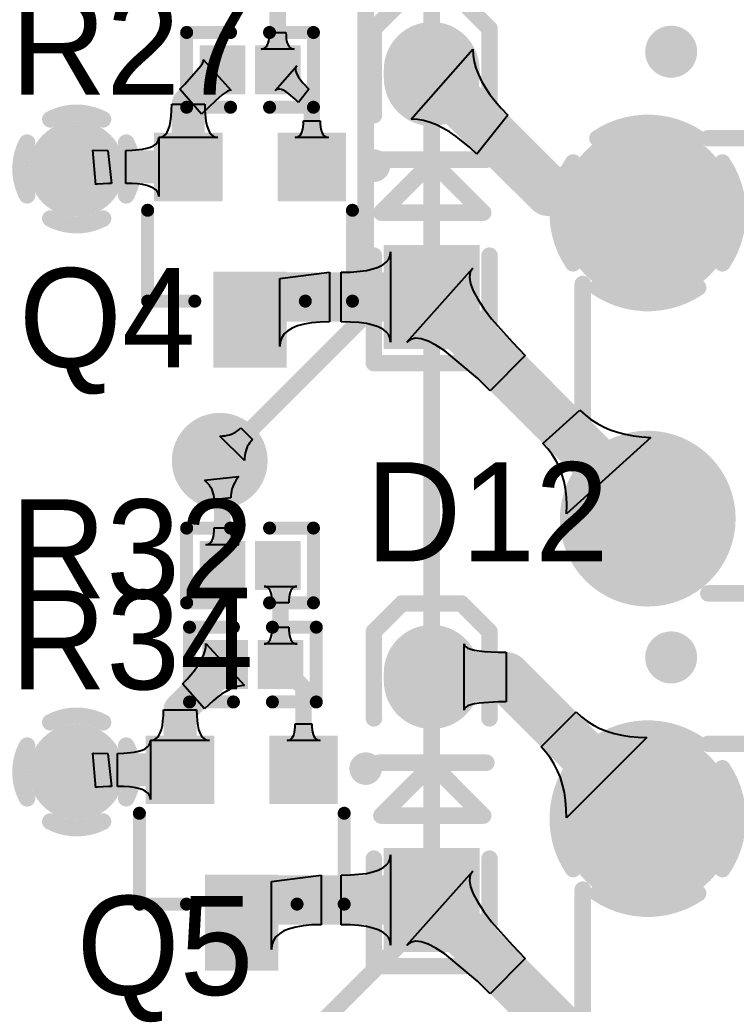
# Model space of a CAD drawing. Header units: millimetres. Extents: x -1 to 102, y -51 to 1.
# Drawn here: x 59.32 to 70.34, y -32.66 to -17.52 of the extents above; entities that cross this region are included whole.
import ezdxf

# ---------------------------------------------------------------- set-up
doc = ezdxf.new("R2010")
doc.units = ezdxf.units.MM
for name, color, linetype in [('BottomLayer', 5, 'Continuous'), ('InternalPlane1', 76, 'Continuous'), ('InternalPlane2', 16, 'Continuous'), ('MultiLayer', 9, 'Continuous'), ('TopLayer', 1, 'Continuous'), ('TopOverlay', 2, 'Continuous'), ('TopSolder', 216, 'Continuous')]:
    doc.layers.add(name, color=color, linetype=linetype)

msp = doc.modelspace()

# ---------------------------------------------------------------- linework, layer by layer
at = {"layer": 'BottomLayer'}
for p, q in [((62.402, -23.918), (62.441, -23.917)), ((62.779, -24.295), (62.402, -23.918)), ((62.441, -23.917), (62.478, -23.913)), ((62.478, -23.913), (62.513, -23.907)), ((62.513, -23.907), (62.548, -23.899)), ((62.548, -23.899), (62.581, -23.887)), ((62.581, -23.887), (62.612, -23.874)), ((62.612, -23.874), (62.642, -23.857)), ((62.642, -23.857), (62.671, -23.838)), ((62.671, -23.838), (62.698, -23.817)), ((62.698, -23.817), (62.724, -23.793)), ((62.724, -23.793), (62.904, -23.973)), ((62.84, -24.055), (62.823, -24.085)), ((62.859, -24.026), (62.84, -24.055)), ((62.88, -23.999), (62.859, -24.026)), ((62.904, -23.973), (62.88, -23.999)), ((62.784, -24.219), (62.78, -24.256)), ((62.79, -24.184), (62.784, -24.219)), ((62.798, -24.149), (62.79, -24.184)), ((62.81, -24.116), (62.798, -24.149)), ((62.823, -24.085), (62.81, -24.116)), ((62.78, -24.256), (62.779, -24.295))]:
    msp.add_line(p, q, dxfattribs=at)
at = {"layer": 'BottomLayer', "const_width": 0.254}
for points in [[(65.659, -31.242), (65.659, -5.715)], [(64.643, -22.054), (64.643, -6.223)], [(62.399, -24.299), (64.643, -22.054)], [(62.992, -33.909), (65.659, -31.242)]]:
    msp.add_lwpolyline(points, dxfattribs=at)
at = {"layer": 'BottomLayer'}
for points, const_width in [([(68.357, -20.488, 1), (69.607, -20.488, 1)], 1.25), ([(60.007, -19.812, 1), (60.388, -19.812, 1)], 0.381), ([(64.579, -22.054, 1), (64.706, -22.054, 1)], 0.127), ([(64.579, -22.054, 1), (64.706, -22.054, 1)], 0.127), ([(62.208, -24.299, 1), (62.589, -24.299, 1)], 0.381), ([(68.357, -25.188, 1), (69.607, -25.188, 1)], 1.25), ([(62.335, -24.299, 1), (62.462, -24.299, 1)], 0.127), ([(68.357, -29.801, 1), (69.607, -29.801, 1)], 1.25), ([(60.007, -29.083, 1), (60.388, -29.083, 1)], 0.381), ([(65.596, -31.242, 1), (65.722, -31.242, 1)], 0.127), ([(65.596, -31.242, 1), (65.722, -31.242, 1)], 0.127)]:
    msp.add_lwpolyline(points, format="xyb", close=True, dxfattribs=dict(at, const_width=const_width))
at = {"layer": 'InternalPlane1', "const_width": 0.254}
for points in [[(59.793, -19.049, -0.249328), (60.603, -19.049)], [(59.435, -20.217, -0.249328), (59.435, -19.407)], [(60.961, -19.407, -0.249328), (60.961, -20.217)], [(60.603, -20.575, -0.249328), (59.793, -20.575)], [(59.793, -28.32, -0.249328), (60.603, -28.32)], [(59.435, -29.488, -0.249328), (59.435, -28.678)], [(60.961, -28.678, -0.249328), (60.961, -29.488)], [(60.603, -29.846, -0.249328), (59.793, -29.846)]]:
    msp.add_lwpolyline(points, format="xyb", dxfattribs=at)
at = {"layer": 'InternalPlane1'}
for points, const_width in [([(59.729, -19.049, 1), (59.856, -19.049, 1)], 0.127), ([(60.54, -19.049, 1), (60.667, -19.049, 1)], 0.127), ([(59.372, -19.407, 1), (59.499, -19.407, 1)], 0.127), ([(60.897, -19.407, 1), (61.024, -19.407, 1)], 0.127), ([(68.353, -20.488, 1), (69.611, -20.488, 1)], 1.258), ([(59.372, -20.217, 1), (59.499, -20.217, 1)], 0.127), ([(60.897, -20.217, 1), (61.024, -20.217, 1)], 0.127), ([(59.729, -20.575, 1), (59.856, -20.575, 1)], 0.127), ([(60.54, -20.575, 1), (60.667, -20.575, 1)], 0.127), ([(62.03, -24.299, 1), (62.767, -24.299, 1)], 0.737), ([(68.353, -25.188, 1), (69.611, -25.188, 1)], 1.258), ([(59.729, -28.32, 1), (59.856, -28.32, 1)], 0.127), ([(60.54, -28.32, 1), (60.667, -28.32, 1)], 0.127), ([(59.372, -28.678, 1), (59.499, -28.678, 1)], 0.127), ([(60.897, -28.678, 1), (61.024, -28.678, 1)], 0.127), ([(68.353, -29.801, 1), (69.611, -29.801, 1)], 1.258), ([(59.372, -29.488, 1), (59.499, -29.488, 1)], 0.127), ([(60.897, -29.488, 1), (61.024, -29.488, 1)], 0.127), ([(59.729, -29.846, 1), (59.856, -29.846, 1)], 0.127), ([(60.54, -29.846, 1), (60.667, -29.846, 1)], 0.127)]:
    msp.add_lwpolyline(points, format="xyb", close=True, dxfattribs=dict(at, const_width=const_width))
at = {"layer": 'InternalPlane2', "const_width": 0.254}
for points in [[(68.208, -19.34, -0.305731), (69.757, -19.34)], [(67.834, -21.262, -0.305731), (67.834, -19.713)], [(70.13, -19.713, -0.305731), (70.13, -21.262)], [(69.757, -21.636, -0.305731), (68.208, -21.636)], [(68.208, -28.653, -0.305731), (69.757, -28.653)], [(67.834, -30.576, -0.305731), (67.834, -29.027)], [(70.13, -29.027, -0.305731), (70.13, -30.576)], [(69.757, -30.949, -0.305731), (68.208, -30.949)]]:
    msp.add_lwpolyline(points, format="xyb", dxfattribs=at)
at = {"layer": 'InternalPlane2'}
for points, const_width in [([(59.83, -19.812, 1), (60.566, -19.812, 1)], 0.737), ([(68.144, -19.34, 1), (68.271, -19.34, 1)], 0.127), ([(69.693, -19.34, 1), (69.82, -19.34, 1)], 0.127), ([(67.77, -19.713, 1), (67.897, -19.713, 1)], 0.127), ([(70.067, -19.713, 1), (70.194, -19.713, 1)], 0.127), ([(67.77, -21.262, 1), (67.897, -21.262, 1)], 0.127), ([(70.067, -21.262, 1), (70.194, -21.262, 1)], 0.127), ([(68.144, -21.636, 1), (68.271, -21.636, 1)], 0.127), ([(69.693, -21.636, 1), (69.82, -21.636, 1)], 0.127), ([(62.03, -24.299, 1), (62.767, -24.299, 1)], 0.737), ([(68.353, -25.188, 1), (69.611, -25.188, 1)], 1.258), ([(59.83, -29.083, 1), (60.566, -29.083, 1)], 0.737), ([(68.144, -28.653, 1), (68.271, -28.653, 1)], 0.127), ([(69.693, -28.653, 1), (69.82, -28.653, 1)], 0.127), ([(67.77, -29.027, 1), (67.897, -29.027, 1)], 0.127), ([(70.067, -29.027, 1), (70.194, -29.027, 1)], 0.127), ([(67.77, -30.576, 1), (67.897, -30.576, 1)], 0.127), ([(70.067, -30.576, 1), (70.194, -30.576, 1)], 0.127), ([(68.144, -30.949, 1), (68.271, -30.949, 1)], 0.127), ([(69.693, -30.949, 1), (69.82, -30.949, 1)], 0.127)]:
    msp.add_lwpolyline(points, format="xyb", close=True, dxfattribs=dict(at, const_width=const_width))
at = {"layer": 'MultiLayer'}
for points, const_width in [([(68.357, -20.488, 1), (69.607, -20.488, 1)], 1.25), ([(60.007, -19.812, 1), (60.388, -19.812, 1)], 0.381), ([(62.208, -24.299, 1), (62.589, -24.299, 1)], 0.381), ([(68.357, -25.188, 1), (69.607, -25.188, 1)], 1.25), ([(68.357, -29.801, 1), (69.607, -29.801, 1)], 1.25), ([(60.007, -29.083, 1), (60.388, -29.083, 1)], 0.381)]:
    msp.add_lwpolyline(points, format="xyb", close=True, dxfattribs=dict(at, const_width=const_width))
at = {"layer": 'TopLayer'}
for p, q in [((63.162, -17.761), (63.163, -17.712)), ((63.163, -17.712), (63.417, -17.712)), ((63.417, -17.712), (63.418, -17.761)), ((63.143, -17.877), (63.152, -17.843)), ((63.152, -17.843), (63.158, -17.805)), ((63.158, -17.805), (63.162, -17.761)), ((63.418, -17.761), (63.422, -17.805)), ((63.422, -17.805), (63.428, -17.843)), ((63.428, -17.843), (63.437, -17.877)), ((63.036, -17.969), (63.06, -17.967)), ((63.544, -17.969), (63.036, -17.969)), ((63.06, -17.967), (63.082, -17.959)), ((63.082, -17.959), (63.101, -17.946)), ((63.101, -17.946), (63.117, -17.928)), ((63.117, -17.928), (63.131, -17.905)), ((63.131, -17.905), (63.143, -17.877)), ((63.437, -17.877), (63.449, -17.905)), ((63.449, -17.905), (63.463, -17.928)), ((63.463, -17.928), (63.479, -17.946)), ((63.479, -17.946), (63.498, -17.959)), ((63.498, -17.959), (63.52, -17.967)), ((63.52, -17.967), (63.544, -17.969)), ((65.343, -19.047), (66.291, -17.972)), ((66.291, -17.972), (66.296, -18.067)), ((62.132, -18.191), (62.146, -18.163)), ((62.15, -18.142), (62.146, -18.129)), ((62.146, -18.129), (62.574, -18.607)), ((62.146, -18.163), (62.15, -18.142)), ((66.296, -18.067), (66.313, -18.164)), ((66.313, -18.164), (66.339, -18.262)), ((61.861, -18.507), (62.109, -18.226)), ((62.109, -18.226), (62.132, -18.191)), ((63.253, -18.607), (63.584, -18.226)), ((63.571, -18.246), (63.565, -18.27)), ((63.565, -18.27), (63.566, -18.298)), ((63.566, -18.298), (63.574, -18.329)), ((63.584, -18.226), (63.571, -18.246)), ((66.339, -18.262), (66.377, -18.361)), ((63.574, -18.329), (63.589, -18.363)), ((63.589, -18.363), (63.61, -18.4)), ((63.61, -18.4), (63.639, -18.441)), ((63.639, -18.441), (63.675, -18.486)), ((66.377, -18.361), (66.426, -18.461)), ((66.426, -18.461), (66.485, -18.563)), ((61.784, -18.585), (61.861, -18.507)), ((62.118, -18.969), (61.784, -18.585)), ((62.515, -18.619), (62.48, -18.641)), ((62.542, -18.606), (62.515, -18.619)), ((62.562, -18.602), (62.542, -18.606)), ((62.574, -18.607), (62.562, -18.602)), ((63.271, -18.592), (63.253, -18.607)), ((63.293, -18.584), (63.271, -18.592)), ((63.32, -18.584), (63.293, -18.584)), ((63.35, -18.591), (63.32, -18.584)), ((63.384, -18.605), (63.35, -18.591)), ((63.421, -18.627), (63.384, -18.605)), ((63.767, -18.585), (63.612, -18.79)), ((63.675, -18.486), (63.767, -18.585)), ((66.485, -18.563), (66.555, -18.666)), ((62.332, -18.764), (62.118, -18.969)), ((62.438, -18.673), (62.332, -18.764)), ((62.48, -18.641), (62.438, -18.673)), ((63.463, -18.657), (63.421, -18.627)), ((63.558, -18.738), (63.463, -18.657)), ((63.612, -18.79), (63.558, -18.738)), ((66.555, -18.666), (66.636, -18.771)), ((66.636, -18.771), (66.727, -18.876)), ((61.653, -19.001), (61.659, -18.915)), ((61.659, -18.915), (61.661, -18.818)), ((61.661, -18.818), (62.169, -18.818)), ((62.169, -18.818), (62.171, -18.915)), ((62.171, -18.915), (62.187, -19.077)), ((66.727, -18.876), (66.83, -18.983)), ((61.643, -19.077), (61.653, -19.001)), ((63.687, -19.12), (63.688, -19.072)), ((63.688, -19.072), (63.942, -19.072)), ((63.942, -19.072), (63.943, -19.12)), ((65.438, -19.052), (65.343, -19.047)), ((65.535, -19.069), (65.438, -19.052)), ((65.633, -19.095), (65.535, -19.069)), ((66.83, -18.983), (66.354, -19.586)), ((61.589, -19.245), (61.611, -19.199)), ((61.611, -19.199), (61.629, -19.143)), ((61.629, -19.143), (61.643, -19.077)), ((62.187, -19.077), (62.201, -19.143)), ((62.201, -19.143), (62.219, -19.199)), ((62.219, -19.199), (62.241, -19.245)), ((63.668, -19.235), (63.677, -19.202)), ((63.677, -19.202), (63.683, -19.163)), ((63.683, -19.163), (63.687, -19.12)), ((63.943, -19.12), (63.947, -19.163)), ((63.947, -19.163), (63.953, -19.202)), ((63.953, -19.202), (63.962, -19.235)), ((65.732, -19.133), (65.633, -19.095)), ((65.832, -19.182), (65.732, -19.133)), ((65.934, -19.241), (65.832, -19.182)), ((61.441, -19.398), (61.456, -19.364)), ((61.456, -19.364), (61.461, -19.326)), ((61.461, -19.326), (61.499, -19.321)), ((61.461, -19.326), (61.461, -20.234)), ((62.369, -19.326), (61.461, -19.326)), ((61.499, -19.321), (61.533, -19.306)), ((61.533, -19.306), (61.563, -19.28)), ((61.563, -19.28), (61.589, -19.245)), ((62.241, -19.245), (62.267, -19.28)), ((62.267, -19.28), (62.297, -19.306)), ((62.297, -19.306), (62.331, -19.321)), ((62.331, -19.321), (62.369, -19.326)), ((63.561, -19.326), (63.585, -19.324)), ((64.069, -19.326), (63.561, -19.326)), ((63.585, -19.324), (63.607, -19.316)), ((63.607, -19.316), (63.626, -19.303)), ((63.626, -19.303), (63.642, -19.285)), ((63.642, -19.285), (63.656, -19.263)), ((63.656, -19.263), (63.668, -19.235)), ((63.962, -19.235), (63.974, -19.263)), ((63.974, -19.263), (63.988, -19.285)), ((63.988, -19.285), (64.004, -19.303)), ((64.004, -19.303), (64.023, -19.316)), ((64.023, -19.316), (64.045, -19.324)), ((64.045, -19.324), (64.069, -19.326)), ((66.037, -19.311), (65.934, -19.241)), ((66.247, -19.483), (66.037, -19.311)), ((60.492, -20.055), (60.447, -19.523)), ((60.447, -19.523), (60.45, -19.524)), ((60.45, -19.524), (60.457, -19.524)), ((60.457, -19.524), (60.678, -19.526)), ((60.678, -19.526), (60.736, -20.034)), ((60.953, -19.526), (61.05, -19.524)), ((60.953, -20.034), (60.953, -19.526)), ((61.05, -19.524), (61.212, -19.508)), ((61.212, -19.508), (61.278, -19.494)), ((61.278, -19.494), (61.334, -19.476)), ((61.334, -19.476), (61.38, -19.454)), ((61.38, -19.454), (61.415, -19.428)), ((61.415, -19.428), (61.441, -19.398)), ((66.354, -19.586), (66.247, -19.483)), ((60.497, -20.051), (60.492, -20.055)), ((60.507, -20.047), (60.497, -20.051)), ((60.521, -20.044), (60.507, -20.047)), ((60.693, -20.034), (60.521, -20.044)), ((60.736, -20.034), (60.693, -20.034)), ((61.05, -20.036), (60.953, -20.034)), ((61.136, -20.042), (61.05, -20.036)), ((61.212, -20.052), (61.136, -20.042)), ((61.278, -20.066), (61.212, -20.052)), ((61.334, -20.084), (61.278, -20.066)), ((61.38, -20.106), (61.334, -20.084)), ((61.415, -20.132), (61.38, -20.106)), ((61.441, -20.162), (61.415, -20.132)), ((61.456, -20.196), (61.441, -20.162)), ((61.461, -20.234), (61.456, -20.196)), ((64.997, -21.198), (65.019, -21.145)), ((65.019, -21.145), (65.027, -21.085)), ((65.027, -21.085), (65.027, -22.476)), ((64.753, -21.349), (64.837, -21.321)), ((64.837, -21.321), (64.905, -21.286)), ((64.905, -21.286), (64.958, -21.245)), ((64.958, -21.245), (64.997, -21.198)), ((65.277, -22.476), (66.291, -21.335)), ((66.291, -21.335), (66.253, -21.4)), ((63.324, -21.498), (64.086, -21.399)), ((64.086, -21.399), (64.086, -22.162)), ((64.265, -21.399), (64.41, -21.396)), ((64.265, -22.162), (64.265, -21.399)), ((64.41, -21.396), (64.654, -21.371)), ((64.654, -21.371), (64.753, -21.349)), ((66.253, -21.4), (66.242, -21.48)), ((66.242, -21.48), (66.257, -21.576)), ((63.321, -22.543), (63.324, -21.498)), ((66.257, -21.576), (66.299, -21.687)), ((66.299, -21.687), (66.366, -21.814)), ((66.366, -21.814), (66.46, -21.957)), ((66.46, -21.957), (66.58, -22.115)), ((63.597, -22.222), (63.513, -22.257)), ((63.696, -22.196), (63.597, -22.222)), ((63.811, -22.177), (63.696, -22.196)), ((63.941, -22.165), (63.811, -22.177)), ((64.086, -22.162), (63.941, -22.165)), ((64.41, -22.165), (64.265, -22.162)), ((64.539, -22.174), (64.41, -22.165)), ((64.654, -22.19), (64.539, -22.174)), ((64.753, -22.212), (64.654, -22.19)), ((64.837, -22.24), (64.753, -22.212)), ((64.905, -22.275), (64.837, -22.24)), ((66.58, -22.115), (66.9, -22.477)), ((63.352, -22.405), (63.329, -22.47)), ((63.39, -22.348), (63.352, -22.405)), ((63.444, -22.299), (63.39, -22.348)), ((63.513, -22.257), (63.444, -22.299)), ((64.958, -22.316), (64.905, -22.275)), ((64.997, -22.363), (64.958, -22.316)), ((65.019, -22.416), (64.997, -22.363)), ((63.329, -22.47), (63.321, -22.543)), ((65.027, -22.476), (65.019, -22.416)), ((65.335, -22.432), (65.277, -22.476)), ((65.409, -22.414), (65.335, -22.432)), ((65.499, -22.423), (65.409, -22.414)), ((65.604, -22.458), (65.499, -22.423)), ((65.724, -22.519), (65.604, -22.458)), ((65.861, -22.607), (65.724, -22.519)), ((66.9, -22.477), (67.099, -22.682)), ((66.362, -23.028), (65.861, -22.607)), ((67.099, -22.682), (66.56, -23.221)), ((66.56, -23.221), (66.362, -23.028)), ((67.37, -24.031), (67.936, -23.519)), ((67.936, -23.519), (68.018, -23.594)), ((68.018, -23.594), (68.106, -23.662)), ((68.106, -23.662), (68.2, -23.722)), ((68.2, -23.722), (68.3, -23.775)), ((68.3, -23.775), (68.406, -23.821)), ((68.406, -23.821), (68.519, -23.859)), ((68.519, -23.859), (68.637, -23.89)), ((68.637, -23.89), (68.762, -23.914)), ((68.762, -23.914), (68.892, -23.93)), ((67.447, -24.114), (67.37, -24.031)), ((69.029, -23.939), (67.734, -25.116)), ((68.892, -23.93), (69.029, -23.939)), ((67.514, -24.203), (67.447, -24.114)), ((67.572, -24.298), (67.514, -24.203)), ((67.622, -24.398), (67.572, -24.298)), ((67.663, -24.504), (67.622, -24.398)), ((67.695, -24.615), (67.663, -24.504)), ((62.163, -24.598), (62.693, -24.54)), ((62.192, -24.622), (62.163, -24.598)), ((62.217, -24.648), (62.192, -24.622)), ((62.24, -24.675), (62.217, -24.648)), ((62.259, -24.703), (62.24, -24.675)), ((62.612, -24.667), (62.599, -24.699)), ((62.629, -24.634), (62.612, -24.667)), ((62.648, -24.602), (62.629, -24.634)), ((62.669, -24.571), (62.648, -24.602)), ((62.693, -24.54), (62.669, -24.571)), ((67.718, -24.732), (67.695, -24.615)), ((62.276, -24.732), (62.259, -24.703)), ((62.289, -24.763), (62.276, -24.732)), ((62.3, -24.795), (62.289, -24.763)), ((62.307, -24.828), (62.3, -24.795)), ((62.572, -24.8), (62.568, -24.834)), ((62.578, -24.766), (62.572, -24.8)), ((62.587, -24.732), (62.578, -24.766)), ((62.599, -24.699), (62.587, -24.732)), ((67.732, -24.854), (67.718, -24.732)), ((62.312, -24.863), (62.307, -24.828)), ((62.313, -24.898), (62.312, -24.863)), ((62.567, -24.869), (62.313, -24.898)), ((62.568, -24.834), (62.567, -24.869)), ((67.738, -24.982), (67.732, -24.854)), ((67.734, -25.116), (67.738, -24.982)), ((62.302, -25.463), (62.308, -25.425)), ((62.308, -25.425), (62.312, -25.381)), ((62.312, -25.381), (62.313, -25.332)), ((62.313, -25.332), (62.567, -25.332)), ((62.567, -25.332), (62.568, -25.381)), ((62.568, -25.381), (62.572, -25.425)), ((62.572, -25.425), (62.578, -25.463)), ((62.21, -25.587), (62.232, -25.579)), ((62.232, -25.579), (62.251, -25.566)), ((62.251, -25.566), (62.267, -25.548)), ((62.267, -25.548), (62.281, -25.525)), ((62.281, -25.525), (62.293, -25.497)), ((62.293, -25.497), (62.302, -25.463)), ((62.578, -25.463), (62.587, -25.497)), ((62.587, -25.497), (62.599, -25.525)), ((62.599, -25.525), (62.613, -25.548)), ((62.613, -25.548), (62.629, -25.566)), ((62.629, -25.566), (62.648, -25.579)), ((62.648, -25.579), (62.67, -25.587)), ((62.186, -25.589), (62.21, -25.587)), ((62.694, -25.589), (62.186, -25.589)), ((62.67, -25.587), (62.694, -25.589)), ((63.104, -26.232), (63.08, -26.23)), ((63.08, -26.23), (63.587, -26.23)), ((63.126, -26.24), (63.104, -26.232)), ((63.145, -26.253), (63.126, -26.24)), ((63.161, -26.271), (63.145, -26.253)), ((63.175, -26.293), (63.161, -26.271)), ((63.187, -26.321), (63.175, -26.293)), ((63.196, -26.354), (63.187, -26.321)), ((63.481, -26.321), (63.472, -26.354)), ((63.492, -26.293), (63.481, -26.321)), ((63.506, -26.271), (63.492, -26.293)), ((63.523, -26.253), (63.506, -26.271)), ((63.542, -26.24), (63.523, -26.253)), ((63.563, -26.232), (63.542, -26.24)), ((63.587, -26.23), (63.563, -26.232)), ((63.202, -26.393), (63.196, -26.354)), ((63.206, -26.436), (63.202, -26.393)), ((63.207, -26.484), (63.206, -26.436)), ((63.461, -26.484), (63.207, -26.484)), ((63.462, -26.436), (63.461, -26.484)), ((63.466, -26.393), (63.462, -26.436)), ((63.472, -26.354), (63.466, -26.393)), ((63.202, -26.949), (63.206, -26.905)), ((63.206, -26.905), (63.207, -26.856)), ((63.207, -26.856), (63.461, -26.856)), ((63.461, -26.856), (63.462, -26.905)), ((63.462, -26.905), (63.466, -26.949)), ((63.126, -27.103), (63.145, -27.09)), ((63.145, -27.09), (63.161, -27.072)), ((63.161, -27.072), (63.175, -27.049)), ((63.175, -27.049), (63.187, -27.021)), ((63.187, -27.021), (63.196, -26.987)), ((63.196, -26.987), (63.202, -26.949)), ((63.466, -26.949), (63.472, -26.987)), ((63.472, -26.987), (63.481, -27.021)), ((63.481, -27.021), (63.493, -27.049)), ((63.493, -27.049), (63.507, -27.072)), ((63.507, -27.072), (63.523, -27.09)), ((63.523, -27.09), (63.542, -27.103)), ((62.155, -27.275), (62.173, -27.218)), ((62.173, -27.218), (62.183, -27.163)), ((62.183, -27.163), (62.187, -27.11)), ((62.187, -27.11), (62.781, -27.754)), ((63.08, -27.113), (63.104, -27.111)), ((63.588, -27.113), (63.08, -27.113)), ((63.104, -27.111), (63.126, -27.103)), ((63.542, -27.103), (63.564, -27.111)), ((63.564, -27.111), (63.588, -27.113)), ((66.156, -28.133), (66.156, -27.112)), ((66.156, -27.112), (66.162, -27.137)), ((66.162, -27.137), (66.182, -27.159)), ((66.182, -27.159), (66.214, -27.178)), ((66.214, -27.178), (66.259, -27.195)), ((66.259, -27.195), (66.318, -27.209)), ((66.318, -27.209), (66.389, -27.221)), ((66.389, -27.221), (66.473, -27.23)), ((66.473, -27.23), (66.68, -27.24)), ((66.68, -27.24), (66.803, -27.241)), ((66.803, -27.241), (66.803, -28.003)), ((62.058, -27.458), (62.097, -27.395)), ((62.097, -27.395), (62.13, -27.334)), ((62.13, -27.334), (62.155, -27.275)), ((61.896, -27.658), (62.011, -27.522)), ((62.011, -27.522), (62.058, -27.458)), ((61.828, -27.729), (61.896, -27.658)), ((62.162, -28.113), (61.828, -27.729)), ((62.496, -27.844), (62.433, -27.883)), ((62.557, -27.811), (62.496, -27.844)), ((62.616, -27.786), (62.557, -27.811)), ((62.673, -27.768), (62.616, -27.786)), ((62.728, -27.758), (62.673, -27.768)), ((62.781, -27.754), (62.728, -27.758)), ((62.302, -27.984), (62.162, -28.113)), ((62.369, -27.93), (62.302, -27.984)), ((62.433, -27.883), (62.369, -27.93)), ((66.68, -28.005), (66.389, -28.024)), ((66.803, -28.003), (66.68, -28.005)), ((61.532, -28.217), (61.534, -28.128)), ((61.534, -28.128), (62.042, -28.128)), ((62.042, -28.128), (62.044, -28.217)), ((66.162, -28.108), (66.156, -28.133)), ((66.182, -28.086), (66.162, -28.108)), ((66.214, -28.067), (66.182, -28.086)), ((66.259, -28.05), (66.214, -28.067)), ((66.318, -28.036), (66.259, -28.05)), ((66.389, -28.024), (66.318, -28.036)), ((61.516, -28.367), (61.526, -28.297)), ((61.526, -28.297), (61.532, -28.217)), ((62.044, -28.217), (62.05, -28.297)), ((62.05, -28.297), (62.06, -28.367)), ((67.341, -28.698), (67.879, -28.16)), ((67.879, -28.16), (67.962, -28.235)), ((67.962, -28.235), (68.05, -28.303)), ((68.05, -28.303), (68.145, -28.362)), ((61.484, -28.48), (61.502, -28.428)), ((61.502, -28.428), (61.516, -28.367)), ((62.06, -28.367), (62.074, -28.428)), ((62.074, -28.428), (62.092, -28.48)), ((63.55, -28.473), (63.556, -28.434)), ((63.556, -28.434), (63.56, -28.391)), ((63.56, -28.391), (63.561, -28.343)), ((63.561, -28.343), (63.815, -28.343)), ((63.815, -28.343), (63.816, -28.391)), ((63.816, -28.391), (63.82, -28.434)), ((63.82, -28.434), (63.826, -28.473)), ((68.145, -28.362), (68.245, -28.414)), ((68.245, -28.414), (68.351, -28.457)), ((68.351, -28.457), (68.463, -28.492)), ((61.329, -28.635), (61.334, -28.597)), ((61.334, -28.597), (61.372, -28.592)), ((61.334, -28.597), (61.334, -29.505)), ((62.242, -28.597), (61.334, -28.597)), ((61.372, -28.592), (61.406, -28.578)), ((61.406, -28.578), (61.436, -28.555)), ((61.436, -28.555), (61.462, -28.522)), ((61.462, -28.522), (61.484, -28.48)), ((62.092, -28.48), (62.114, -28.522)), ((62.114, -28.522), (62.14, -28.555)), ((62.14, -28.555), (62.17, -28.578)), ((62.17, -28.578), (62.204, -28.592)), ((62.204, -28.592), (62.242, -28.597)), ((63.434, -28.597), (63.458, -28.595)), ((63.942, -28.597), (63.434, -28.597)), ((63.458, -28.595), (63.48, -28.587)), ((63.48, -28.587), (63.499, -28.574)), ((63.499, -28.574), (63.515, -28.556)), ((63.515, -28.556), (63.529, -28.534)), ((63.529, -28.534), (63.541, -28.506)), ((63.541, -28.506), (63.55, -28.473)), ((63.826, -28.473), (63.835, -28.506)), ((63.835, -28.506), (63.847, -28.534)), ((63.847, -28.534), (63.861, -28.556)), ((63.861, -28.556), (63.877, -28.574)), ((63.877, -28.574), (63.896, -28.587)), ((63.896, -28.587), (63.918, -28.595)), ((63.918, -28.595), (63.942, -28.597)), ((68.97, -28.551), (67.732, -29.789)), ((68.463, -28.492), (68.581, -28.519)), ((68.581, -28.519), (68.705, -28.538)), ((68.705, -28.538), (68.834, -28.549)), ((68.834, -28.549), (68.97, -28.551)), ((61.151, -28.765), (61.207, -28.747)), ((61.207, -28.747), (61.253, -28.725)), ((61.253, -28.725), (61.288, -28.699)), ((61.288, -28.699), (61.314, -28.669)), ((61.314, -28.669), (61.329, -28.635)), ((67.416, -28.781), (67.341, -28.698)), ((60.492, -29.326), (60.447, -28.794)), ((60.447, -28.794), (60.45, -28.795)), ((60.45, -28.795), (60.457, -28.795)), ((60.457, -28.795), (60.678, -28.797)), ((60.678, -28.797), (60.736, -29.305)), ((60.826, -28.797), (60.923, -28.795)), ((60.826, -29.305), (60.826, -28.797)), ((60.923, -28.795), (61.085, -28.779)), ((61.085, -28.779), (61.151, -28.765)), ((67.484, -28.87), (67.416, -28.781)), ((67.543, -28.964), (67.484, -28.87)), ((67.594, -29.064), (67.543, -28.964)), ((67.638, -29.17), (67.594, -29.064)), ((67.673, -29.282), (67.638, -29.17)), ((60.497, -29.322), (60.492, -29.326)), ((60.507, -29.318), (60.497, -29.322)), ((60.521, -29.315), (60.507, -29.318)), ((60.693, -29.305), (60.521, -29.315)), ((60.736, -29.305), (60.693, -29.305)), ((60.923, -29.307), (60.826, -29.305)), ((61.009, -29.313), (60.923, -29.307)), ((61.085, -29.323), (61.009, -29.313)), ((61.151, -29.337), (61.085, -29.323)), ((61.207, -29.355), (61.151, -29.337)), ((61.253, -29.377), (61.207, -29.355)), ((67.7, -29.4), (67.673, -29.282)), ((61.288, -29.403), (61.253, -29.377)), ((61.314, -29.433), (61.288, -29.403)), ((61.329, -29.467), (61.314, -29.433)), ((61.334, -29.505), (61.329, -29.467)), ((67.719, -29.524), (67.7, -29.4)), ((67.729, -29.653), (67.719, -29.524)), ((67.732, -29.789), (67.729, -29.653)), ((64.997, -30.469), (65.019, -30.416)), ((65.019, -30.416), (65.027, -30.356)), ((65.027, -30.356), (65.027, -31.747)), ((64.837, -30.592), (64.905, -30.557)), ((64.905, -30.557), (64.958, -30.516)), ((64.958, -30.516), (64.997, -30.469)), ((63.197, -30.769), (63.959, -30.671)), ((63.959, -30.671), (63.959, -31.433)), ((64.265, -30.671), (64.41, -30.667)), ((64.265, -31.433), (64.265, -30.671)), ((64.41, -30.667), (64.654, -30.642)), ((64.654, -30.642), (64.753, -30.62)), ((64.753, -30.62), (64.837, -30.592)), ((65.277, -31.747), (66.291, -30.606)), ((66.253, -30.671), (66.242, -30.751)), ((66.291, -30.606), (66.253, -30.671)), ((63.194, -31.814), (63.197, -30.769)), ((66.242, -30.751), (66.257, -30.847)), ((66.257, -30.847), (66.299, -30.958)), ((66.299, -30.958), (66.366, -31.085)), ((66.366, -31.085), (66.46, -31.228)), ((66.46, -31.228), (66.58, -31.386)), ((63.569, -31.467), (63.47, -31.493)), ((63.684, -31.448), (63.569, -31.467)), ((63.814, -31.436), (63.684, -31.448)), ((63.959, -31.433), (63.814, -31.436)), ((64.41, -31.436), (64.265, -31.433)), ((64.539, -31.445), (64.41, -31.436)), ((64.654, -31.461), (64.539, -31.445)), ((64.753, -31.483), (64.654, -31.461)), ((64.837, -31.511), (64.753, -31.483)), ((66.58, -31.386), (66.9, -31.748)), ((63.263, -31.619), (63.225, -31.676)), ((63.317, -31.57), (63.263, -31.619)), ((63.386, -31.528), (63.317, -31.57)), ((63.47, -31.493), (63.386, -31.528)), ((64.905, -31.546), (64.837, -31.511)), ((64.958, -31.587), (64.905, -31.546)), ((64.997, -31.634), (64.958, -31.587)), ((65.019, -31.687), (64.997, -31.634)), ((63.202, -31.741), (63.194, -31.814)), ((63.225, -31.676), (63.202, -31.741)), ((65.027, -31.747), (65.019, -31.687)), ((65.335, -31.703), (65.277, -31.747)), ((65.409, -31.685), (65.335, -31.703)), ((65.499, -31.694), (65.409, -31.685)), ((65.604, -31.729), (65.499, -31.694)), ((65.724, -31.79), (65.604, -31.729)), ((65.861, -31.878), (65.724, -31.79)), ((66.9, -31.748), (67.099, -31.953)), ((66.362, -32.299), (65.861, -31.878)), ((67.099, -31.953), (66.56, -32.492)), ((66.56, -32.492), (66.362, -32.299))]:
    msp.add_line(p, q, dxfattribs=at)
for points, const_width in [([(63.29, -18.288), (63.29, -16.764)], 0.254), ([(65.659, -18.288), (65.659, -18.415)], 1.27), ([(65.659, -18.352), (67.463, -20.155)], 0.762), ([(61.915, -18.813), (62.369, -18.359)], 0.508), ([(62.369, -18.359), (62.394, -18.359)], 0.508), ([(62.394, -18.359), (62.44, -18.313)], 0.508), ([(62.44, -18.313), (62.44, -18.288)], 0.508), ([(63.29, -18.313), (63.29, -18.288)], 0.254), ([(63.29, -18.313), (63.463, -18.486)], 0.254), ([(63.463, -18.486), (63.488, -18.486)], 0.254), ([(63.488, -18.486), (63.815, -18.813)], 0.254), ([(61.915, -19.78), (61.915, -18.813)], 0.508), ([(63.815, -19.78), (63.815, -18.813)], 0.254), ([(60.198, -19.812), (60.23, -19.78)], 0.508), ([(60.23, -19.78), (61.915, -19.78)], 0.508), ([(67.463, -20.155), (68.65, -20.155)], 0.762), ([(68.65, -20.155), (68.982, -20.488)], 0.762), ([(62.865, -21.989), (63.073, -21.78)], 0.762), ([(63.073, -21.78), (65.659, -21.78)], 0.762), ([(65.659, -21.844), (65.659, -21.78)], 0.762), ([(65.659, -21.844), (66.04, -22.225)], 0.762), ([(62.865, -22.13), (62.865, -21.989)], 0.762), ([(66.04, -22.225), (66.103, -22.225)], 0.762), ([(66.103, -22.225), (68.982, -25.104)], 0.762), ([(62.357, -24.257), (62.399, -24.299)], 0.254), ([(62.399, -24.299), (62.44, -24.34)], 0.254), ([(62.44, -25.908), (62.44, -24.34)], 0.254), ([(68.982, -25.188), (68.982, -25.104)], 0.762), ([(63.29, -25.908), (63.334, -25.952)], 0.254), ([(63.334, -27.432), (63.334, -25.952)], 0.254), ([(65.659, -27.559), (65.659, -27.686)], 1.27), ([(61.788, -28.128), (62.413, -27.503)], 0.508), ([(62.413, -27.503), (62.438, -27.503)], 0.508), ([(62.438, -27.503), (62.484, -27.457)], 0.508), ([(62.484, -27.457), (62.484, -27.432)], 0.508), ([(65.659, -27.622), (66.803, -27.622)], 0.762), ([(66.803, -27.622), (68.982, -29.801)], 0.762), ([(63.334, -27.457), (63.334, -27.432)], 0.254), ([(63.334, -27.457), (63.507, -27.63)], 0.254), ([(63.507, -27.63), (63.532, -27.63)], 0.254), ([(63.532, -27.63), (63.688, -27.786)], 0.254), ([(63.688, -29.051), (63.688, -27.786)], 0.254), ([(61.788, -29.051), (61.788, -28.128)], 0.508), ([(60.198, -29.083), (60.23, -29.051)], 0.508), ([(60.23, -29.051), (61.788, -29.051)], 0.508), ([(62.738, -31.26), (62.946, -31.052)], 0.762), ([(62.946, -31.052), (65.659, -31.052)], 0.762), ([(65.659, -31.115), (65.659, -31.052)], 0.762), ([(62.738, -31.401), (62.738, -31.26)], 0.762), ([(65.659, -31.115), (66.04, -31.496)], 0.762), ([(66.04, -31.496), (66.103, -31.496)], 0.762), ([(66.103, -31.496), (68.982, -34.375)], 0.762)]:
    msp.add_lwpolyline(points, dxfattribs=dict(at, const_width=const_width))
for points, const_width in [([(65.341, -18.288, 1), (65.977, -18.288, 1)], 0.635), ([(65.341, -18.415, 1), (65.977, -18.415, 1)], 0.635), ([(65.469, -18.352, 1), (65.849, -18.352, 1)], 0.381), ([(62.242, -18.359, 1), (62.496, -18.359, 1)], 0.254), ([(62.242, -18.359, 1), (62.496, -18.359, 1)], 0.254), ([(62.267, -18.359, 1), (62.521, -18.359, 1)], 0.254), ([(62.267, -18.359, 1), (62.521, -18.359, 1)], 0.254), ([(62.313, -18.288, 1), (62.567, -18.288, 1)], 0.254), ([(62.313, -18.313, 1), (62.567, -18.313, 1)], 0.254), ([(62.313, -18.313, 1), (62.567, -18.313, 1)], 0.254), ([(63.227, -18.288, 1), (63.354, -18.288, 1)], 0.127), ([(63.227, -18.288, 1), (63.354, -18.288, 1)], 0.127), ([(63.227, -18.313, 1), (63.354, -18.313, 1)], 0.127), ([(63.227, -18.313, 1), (63.354, -18.313, 1)], 0.127), ([(63.4, -18.486, 1), (63.527, -18.486, 1)], 0.127), ([(63.4, -18.486, 1), (63.527, -18.486, 1)], 0.127), ([(63.425, -18.486, 1), (63.552, -18.486, 1)], 0.127), ([(63.425, -18.486, 1), (63.552, -18.486, 1)], 0.127), ([(61.788, -18.813, 1), (62.042, -18.813, 1)], 0.254), ([(61.788, -18.813, 1), (62.042, -18.813, 1)], 0.254), ([(63.752, -18.813, 1), (63.879, -18.813, 1)], 0.127), ([(63.752, -18.813, 1), (63.879, -18.813, 1)], 0.127), ([(68.357, -20.488, 1), (69.607, -20.488, 1)], 1.25), ([(60.007, -19.812, 1), (60.388, -19.812, 1)], 0.381), ([(60.103, -19.78, 1), (60.357, -19.78, 1)], 0.254), ([(60.103, -19.78, 1), (60.357, -19.78, 1)], 0.254), ([(61.788, -19.78, 1), (62.042, -19.78, 1)], 0.254), ([(61.788, -19.78, 1), (62.042, -19.78, 1)], 0.254), ([(60.071, -19.812, 1), (60.325, -19.812, 1)], 0.254), ([(63.752, -19.78, 1), (63.879, -19.78, 1)], 0.127), ([(67.272, -20.155, 1), (67.653, -20.155, 1)], 0.381), ([(67.272, -20.155, 1), (67.653, -20.155, 1)], 0.381), ([(68.459, -20.155, 1), (68.84, -20.155, 1)], 0.381), ([(68.459, -20.155, 1), (68.84, -20.155, 1)], 0.381), ([(68.792, -20.488, 1), (69.173, -20.488, 1)], 0.381), ([(62.882, -21.78, 1), (63.263, -21.78, 1)], 0.381), ([(62.882, -21.78, 1), (63.263, -21.78, 1)], 0.381), ([(65.469, -21.78, 1), (65.849, -21.78, 1)], 0.381), ([(65.469, -21.78, 1), (65.849, -21.78, 1)], 0.381), ([(65.469, -21.844, 1), (65.849, -21.844, 1)], 0.381), ([(65.469, -21.844, 1), (65.849, -21.844, 1)], 0.381), ([(62.674, -21.989, 1), (63.055, -21.989, 1)], 0.381), ([(62.674, -21.989, 1), (63.055, -21.989, 1)], 0.381), ([(62.674, -22.13, 1), (63.055, -22.13, 1)], 0.381), ([(65.849, -22.225, 1), (66.23, -22.225, 1)], 0.381), ([(65.849, -22.225, 1), (66.23, -22.225, 1)], 0.381), ([(65.913, -22.225, 1), (66.294, -22.225, 1)], 0.381), ([(65.913, -22.225, 1), (66.294, -22.225, 1)], 0.381), ([(62.208, -24.299, 1), (62.589, -24.299, 1)], 0.381), ([(68.357, -25.188, 1), (69.607, -25.188, 1)], 1.25), ([(62.294, -24.257, 1), (62.42, -24.257, 1)], 0.127), ([(62.335, -24.299, 1), (62.462, -24.299, 1)], 0.127), ([(62.335, -24.299, 1), (62.462, -24.299, 1)], 0.127), ([(62.377, -24.34, 1), (62.504, -24.34, 1)], 0.127), ([(62.377, -24.34, 1), (62.504, -24.34, 1)], 0.127), ([(68.792, -25.104, 1), (69.173, -25.104, 1)], 0.381), ([(68.792, -25.104, 1), (69.173, -25.104, 1)], 0.381), ([(68.792, -25.188, 1), (69.173, -25.188, 1)], 0.381), ([(62.377, -25.908, 1), (62.504, -25.908, 1)], 0.127), ([(63.227, -25.908, 1), (63.354, -25.908, 1)], 0.127), ([(63.271, -25.952, 1), (63.398, -25.952, 1)], 0.127), ([(63.271, -25.952, 1), (63.398, -25.952, 1)], 0.127), ([(65.341, -27.559, 1), (65.977, -27.559, 1)], 0.635), ([(65.341, -27.686, 1), (65.977, -27.686, 1)], 0.635), ([(62.286, -27.503, 1), (62.54, -27.503, 1)], 0.254), ([(62.286, -27.503, 1), (62.54, -27.503, 1)], 0.254), ([(62.311, -27.503, 1), (62.565, -27.503, 1)], 0.254), ([(62.311, -27.503, 1), (62.565, -27.503, 1)], 0.254), ([(62.357, -27.432, 1), (62.611, -27.432, 1)], 0.254), ([(62.357, -27.457, 1), (62.611, -27.457, 1)], 0.254), ([(62.357, -27.457, 1), (62.611, -27.457, 1)], 0.254), ([(65.469, -27.622, 1), (65.849, -27.622, 1)], 0.381), ([(66.613, -27.622, 1), (66.994, -27.622, 1)], 0.381), ([(66.613, -27.622, 1), (66.994, -27.622, 1)], 0.381), ([(63.271, -27.432, 1), (63.398, -27.432, 1)], 0.127), ([(63.271, -27.432, 1), (63.398, -27.432, 1)], 0.127), ([(63.271, -27.457, 1), (63.398, -27.457, 1)], 0.127), ([(63.271, -27.457, 1), (63.398, -27.457, 1)], 0.127), ([(63.444, -27.63, 1), (63.571, -27.63, 1)], 0.127), ([(63.444, -27.63, 1), (63.571, -27.63, 1)], 0.127), ([(63.469, -27.63, 1), (63.596, -27.63, 1)], 0.127), ([(63.469, -27.63, 1), (63.596, -27.63, 1)], 0.127), ([(63.625, -27.786, 1), (63.752, -27.786, 1)], 0.127), ([(63.625, -27.786, 1), (63.752, -27.786, 1)], 0.127), ([(61.661, -28.128, 1), (61.915, -28.128, 1)], 0.254), ([(61.661, -28.128, 1), (61.915, -28.128, 1)], 0.254), ([(68.357, -29.801, 1), (69.607, -29.801, 1)], 1.25), ([(60.007, -29.083, 1), (60.388, -29.083, 1)], 0.381), ([(60.071, -29.083, 1), (60.325, -29.083, 1)], 0.254), ([(60.103, -29.051, 1), (60.357, -29.051, 1)], 0.254), ([(60.103, -29.051, 1), (60.357, -29.051, 1)], 0.254), ([(61.661, -29.051, 1), (61.915, -29.051, 1)], 0.254), ([(61.661, -29.051, 1), (61.915, -29.051, 1)], 0.254), ([(63.625, -29.051, 1), (63.752, -29.051, 1)], 0.127), ([(68.792, -29.801, 1), (69.173, -29.801, 1)], 0.381), ([(62.755, -31.052, 1), (63.136, -31.052, 1)], 0.381), ([(62.755, -31.052, 1), (63.136, -31.052, 1)], 0.381), ([(65.469, -31.052, 1), (65.849, -31.052, 1)], 0.381), ([(65.469, -31.052, 1), (65.849, -31.052, 1)], 0.381), ([(62.547, -31.26, 1), (62.928, -31.26, 1)], 0.381), ([(62.547, -31.26, 1), (62.928, -31.26, 1)], 0.381), ([(65.469, -31.115, 1), (65.849, -31.115, 1)], 0.381), ([(65.469, -31.115, 1), (65.849, -31.115, 1)], 0.381), ([(62.547, -31.401, 1), (62.928, -31.401, 1)], 0.381), ([(65.849, -31.496, 1), (66.23, -31.496, 1)], 0.381), ([(65.849, -31.496, 1), (66.23, -31.496, 1)], 0.381), ([(65.913, -31.496, 1), (66.294, -31.496, 1)], 0.381), ([(65.913, -31.496, 1), (66.294, -31.496, 1)], 0.381)]:
    msp.add_lwpolyline(points, format="xyb", close=True, dxfattribs=dict(at, const_width=const_width))
for points in [[(62.14, -18.613), (62.74, -18.613), (62.14, -17.963), (62.74, -17.963)], [(62.99, -18.613), (63.59, -18.613), (62.99, -17.963), (63.59, -17.963)], [(62.372, -19.323), (61.458, -19.323), (62.372, -20.237), (61.458, -20.237)], [(64.272, -19.323), (63.358, -19.323), (64.272, -20.237), (63.358, -20.237)], [(66.294, -22.479), (66.294, -21.082), (65.024, -22.479), (65.024, -21.082)], [(63.327, -21.495), (62.403, -21.495), (63.327, -22.765), (62.403, -22.765)], [(62.14, -26.233), (62.74, -26.233), (62.14, -25.583), (62.74, -25.583)], [(62.99, -26.233), (63.59, -26.233), (62.99, -25.583), (63.59, -25.583)], [(62.184, -27.757), (62.784, -27.757), (62.184, -27.107), (62.784, -27.107)], [(63.034, -27.757), (63.634, -27.757), (63.034, -27.107), (63.634, -27.107)], [(62.245, -28.594), (61.331, -28.594), (62.245, -29.508), (61.331, -29.508)], [(64.145, -28.594), (63.231, -28.594), (64.145, -29.508), (63.231, -29.508)], [(66.294, -31.75), (66.294, -30.353), (65.024, -31.75), (65.024, -30.353)], [(63.2, -30.766), (62.276, -30.766), (63.2, -32.036), (62.276, -32.036)]]:
    msp.add_solid(points, dxfattribs=at)
at = {"layer": 'TopOverlay'}
for points, const_width in [([(64.77, -17.653), (65.202, -17.221)], 0.254), ([(66.116, -17.221), (66.548, -17.653)], 0.254), ([(64.77, -18.986), (64.77, -17.653)], 0.254), ([(66.548, -18.986), (66.548, -17.653)], 0.254), ([(61.89, -18.863), (61.89, -17.713)], 0.2), ([(61.89, -17.713), (62.565, -17.713)], 0.2), ([(63.165, -17.713), (63.84, -17.713)], 0.2), ([(63.84, -18.863), (63.84, -17.713)], 0.2), ([(61.89, -18.863), (62.565, -18.863)], 0.2), ([(63.165, -18.863), (63.84, -18.863)], 0.2), ([(69.914, -19.338), (88.482, -19.338)], 0.254), ([(64.854, -19.67), (66.5, -19.67)], 0.254), ([(64.884, -20.483), (65.697, -19.67)], 0.254), ([(65.679, -19.71), (66.451, -20.483)], 0.254), ([(61.29, -21.844), (61.29, -20.447)], 0.2), ([(64.44, -21.844), (64.44, -20.447)], 0.2), ([(64.884, -20.483), (66.451, -20.483)], 0.254), ([(64.77, -22.797), (64.77, -21.145)], 0.254), ([(66.548, -22.797), (66.548, -21.145)], 0.254), ([(67.982, -24.096), (67.982, -21.58)], 0.254), ([(61.29, -21.844), (62.015, -21.844)], 0.2), ([(63.715, -21.844), (64.44, -21.844)], 0.2), ([(64.77, -22.797), (66.548, -22.797)], 0.254), ([(61.89, -26.483), (61.89, -25.333)], 0.2), ([(61.89, -25.333), (62.565, -25.333)], 0.2), ([(63.165, -25.333), (63.84, -25.333)], 0.2), ([(63.84, -26.483), (63.84, -25.333)], 0.2), ([(69.914, -26.338), (79.55, -26.338)], 0.254), ([(61.89, -26.483), (62.565, -26.483)], 0.2), ([(63.165, -26.483), (63.84, -26.483)], 0.2), ([(64.77, -26.924), (65.202, -26.492)], 0.254), ([(65.202, -26.492), (66.116, -26.492)], 0.254), ([(66.116, -26.492), (66.548, -26.924)], 0.254), ([(61.934, -28.007), (61.934, -26.857)], 0.2), ([(61.934, -26.857), (62.609, -26.857)], 0.2), ([(63.209, -26.857), (63.884, -26.857)], 0.2), ([(63.884, -28.007), (63.884, -26.857)], 0.2), ([(64.77, -28.258), (64.77, -26.924)], 0.254), ([(66.548, -28.258), (66.548, -26.924)], 0.254), ([(61.934, -28.007), (62.609, -28.007)], 0.2), ([(63.209, -28.007), (63.884, -28.007)], 0.2), ([(69.914, -28.651), (88.482, -28.651)], 0.254), ([(64.854, -28.941), (66.5, -28.941)], 0.254), ([(64.884, -29.754), (65.697, -28.941)], 0.254), ([(65.679, -28.981), (66.451, -29.754)], 0.254), ([(61.163, -31.115), (61.163, -29.718)], 0.2), ([(64.313, -31.115), (64.313, -29.718)], 0.2), ([(64.884, -29.754), (66.451, -29.754)], 0.254), ([(64.77, -32.068), (64.77, -30.416)], 0.254), ([(66.548, -32.068), (66.548, -30.416)], 0.254), ([(67.982, -33.41), (67.982, -30.893)], 0.254), ([(61.163, -31.115), (61.888, -31.115)], 0.2), ([(63.588, -31.115), (64.313, -31.115)], 0.2), ([(64.77, -32.068), (66.548, -32.068)], 0.254)]:
    msp.add_lwpolyline(points, dxfattribs=dict(at, const_width=const_width))
for points, const_width in [([(64.706, -17.653, 1), (64.834, -17.653, 1)], 0.127), ([(64.706, -17.653, 1), (64.834, -17.653, 1)], 0.127), ([(66.484, -17.653, 1), (66.611, -17.653, 1)], 0.127), ([(66.484, -17.653, 1), (66.611, -17.653, 1)], 0.127), ([(61.84, -17.713, 1), (61.94, -17.713, 1)], 0.1), ([(61.84, -17.713, 1), (61.94, -17.713, 1)], 0.1), ([(62.515, -17.713, 1), (62.615, -17.713, 1)], 0.1), ([(63.115, -17.713, 1), (63.215, -17.713, 1)], 0.1), ([(63.79, -17.713, 1), (63.89, -17.713, 1)], 0.1), ([(63.79, -17.713, 1), (63.89, -17.713, 1)], 0.1), ([(69.542, -18.009, 1), (69.142, -18.009, 1)], 0.4), ([(69.042, -18.009, 1), (69.242, -18.009, 1)], 0.2), ([(69.442, -18.009, 1), (69.642, -18.009, 1)], 0.2), ([(61.84, -18.863, 1), (61.94, -18.863, 1)], 0.1), ([(61.84, -18.863, 1), (61.94, -18.863, 1)], 0.1), ([(62.515, -18.863, 1), (62.615, -18.863, 1)], 0.1), ([(63.115, -18.863, 1), (63.215, -18.863, 1)], 0.1), ([(63.79, -18.863, 1), (63.89, -18.863, 1)], 0.1), ([(63.79, -18.863, 1), (63.89, -18.863, 1)], 0.1), ([(64.706, -18.986, 1), (64.834, -18.986, 1)], 0.127), ([(66.484, -18.986, 1), (66.611, -18.986, 1)], 0.127), ([(69.851, -19.338, 1), (69.978, -19.338, 1)], 0.127), ([(64.895, -19.761, 1), (64.645, -19.761, 1)], 0.25), ([(64.582, -19.761, 1), (64.707, -19.761, 1)], 0.125), ([(64.79, -19.67, 1), (64.917, -19.67, 1)], 0.127), ([(64.833, -19.761, 1), (64.958, -19.761, 1)], 0.125), ([(65.616, -19.71, 1), (65.743, -19.71, 1)], 0.127), ([(65.634, -19.67, 1), (65.761, -19.67, 1)], 0.127), ([(66.436, -19.67, 1), (66.563, -19.67, 1)], 0.127), ([(61.24, -20.447, 1), (61.34, -20.447, 1)], 0.1), ([(64.39, -20.447, 1), (64.49, -20.447, 1)], 0.1), ([(64.821, -20.483, 1), (64.948, -20.483, 1)], 0.127), ([(64.821, -20.483, 1), (64.948, -20.483, 1)], 0.127), ([(66.388, -20.483, 1), (66.515, -20.483, 1)], 0.127), ([(66.388, -20.483, 1), (66.515, -20.483, 1)], 0.127), ([(64.706, -21.145, 1), (64.834, -21.145, 1)], 0.127), ([(66.484, -21.145, 1), (66.611, -21.145, 1)], 0.127), ([(67.919, -21.58, 1), (68.046, -21.58, 1)], 0.127), ([(61.24, -21.844, 1), (61.34, -21.844, 1)], 0.1), ([(61.24, -21.844, 1), (61.34, -21.844, 1)], 0.1), ([(61.965, -21.844, 1), (62.065, -21.844, 1)], 0.1), ([(63.665, -21.844, 1), (63.765, -21.844, 1)], 0.1), ([(64.39, -21.844, 1), (64.49, -21.844, 1)], 0.1), ([(64.39, -21.844, 1), (64.49, -21.844, 1)], 0.1), ([(64.706, -22.797, 1), (64.834, -22.797, 1)], 0.127), ([(64.706, -22.797, 1), (64.834, -22.797, 1)], 0.127), ([(66.484, -22.797, 1), (66.611, -22.797, 1)], 0.127), ([(66.484, -22.797, 1), (66.611, -22.797, 1)], 0.127), ([(67.919, -24.096, 1), (68.046, -24.096, 1)], 0.127), ([(61.84, -25.333, 1), (61.94, -25.333, 1)], 0.1), ([(61.84, -25.333, 1), (61.94, -25.333, 1)], 0.1), ([(62.515, -25.333, 1), (62.615, -25.333, 1)], 0.1), ([(63.115, -25.333, 1), (63.215, -25.333, 1)], 0.1), ([(63.79, -25.333, 1), (63.89, -25.333, 1)], 0.1), ([(63.79, -25.333, 1), (63.89, -25.333, 1)], 0.1), ([(69.851, -26.338, 1), (69.978, -26.338, 1)], 0.127), ([(61.84, -26.483, 1), (61.94, -26.483, 1)], 0.1), ([(61.84, -26.483, 1), (61.94, -26.483, 1)], 0.1), ([(62.515, -26.483, 1), (62.615, -26.483, 1)], 0.1), ([(63.115, -26.483, 1), (63.215, -26.483, 1)], 0.1), ([(63.79, -26.483, 1), (63.89, -26.483, 1)], 0.1), ([(63.79, -26.483, 1), (63.89, -26.483, 1)], 0.1), ([(65.138, -26.492, 1), (65.265, -26.492, 1)], 0.127), ([(65.138, -26.492, 1), (65.265, -26.492, 1)], 0.127), ([(66.053, -26.492, 1), (66.18, -26.492, 1)], 0.127), ([(66.053, -26.492, 1), (66.18, -26.492, 1)], 0.127), ([(61.884, -26.857, 1), (61.984, -26.857, 1)], 0.1), ([(61.884, -26.857, 1), (61.984, -26.857, 1)], 0.1), ([(62.559, -26.857, 1), (62.659, -26.857, 1)], 0.1), ([(63.159, -26.857, 1), (63.259, -26.857, 1)], 0.1), ([(63.834, -26.857, 1), (63.934, -26.857, 1)], 0.1), ([(63.834, -26.857, 1), (63.934, -26.857, 1)], 0.1), ([(64.706, -26.924, 1), (64.834, -26.924, 1)], 0.127), ([(64.706, -26.924, 1), (64.834, -26.924, 1)], 0.127), ([(66.484, -26.924, 1), (66.611, -26.924, 1)], 0.127), ([(66.484, -26.924, 1), (66.611, -26.924, 1)], 0.127), ([(69.542, -27.322, 1), (69.142, -27.322, 1)], 0.4), ([(69.042, -27.322, 1), (69.242, -27.322, 1)], 0.2), ([(69.442, -27.322, 1), (69.642, -27.322, 1)], 0.2), ([(61.884, -28.007, 1), (61.984, -28.007, 1)], 0.1), ([(61.884, -28.007, 1), (61.984, -28.007, 1)], 0.1), ([(62.559, -28.007, 1), (62.659, -28.007, 1)], 0.1), ([(63.159, -28.007, 1), (63.259, -28.007, 1)], 0.1), ([(63.834, -28.007, 1), (63.934, -28.007, 1)], 0.1), ([(63.834, -28.007, 1), (63.934, -28.007, 1)], 0.1), ([(64.706, -28.258, 1), (64.834, -28.258, 1)], 0.127), ([(66.484, -28.258, 1), (66.611, -28.258, 1)], 0.127), ([(69.851, -28.651, 1), (69.978, -28.651, 1)], 0.127), ([(64.768, -29.032, 1), (64.518, -29.032, 1)], 0.25), ([(64.455, -29.032, 1), (64.58, -29.032, 1)], 0.125), ([(64.706, -29.032, 1), (64.831, -29.032, 1)], 0.125), ([(64.79, -28.941, 1), (64.917, -28.941, 1)], 0.127), ([(65.616, -28.981, 1), (65.743, -28.981, 1)], 0.127), ([(65.634, -28.941, 1), (65.761, -28.941, 1)], 0.127), ([(66.436, -28.941, 1), (66.563, -28.941, 1)], 0.127), ([(61.113, -29.718, 1), (61.213, -29.718, 1)], 0.1), ([(64.263, -29.718, 1), (64.363, -29.718, 1)], 0.1), ([(64.821, -29.754, 1), (64.948, -29.754, 1)], 0.127), ([(64.821, -29.754, 1), (64.948, -29.754, 1)], 0.127), ([(66.388, -29.754, 1), (66.515, -29.754, 1)], 0.127), ([(66.388, -29.754, 1), (66.515, -29.754, 1)], 0.127), ([(64.706, -30.416, 1), (64.834, -30.416, 1)], 0.127), ([(66.484, -30.416, 1), (66.611, -30.416, 1)], 0.127), ([(67.919, -30.893, 1), (68.046, -30.893, 1)], 0.127), ([(61.113, -31.115, 1), (61.213, -31.115, 1)], 0.1), ([(61.113, -31.115, 1), (61.213, -31.115, 1)], 0.1), ([(61.838, -31.115, 1), (61.938, -31.115, 1)], 0.1), ([(63.538, -31.115, 1), (63.638, -31.115, 1)], 0.1), ([(64.263, -31.115, 1), (64.363, -31.115, 1)], 0.1), ([(64.263, -31.115, 1), (64.363, -31.115, 1)], 0.1), ([(64.706, -32.068, 1), (64.834, -32.068, 1)], 0.127), ([(64.706, -32.068, 1), (64.834, -32.068, 1)], 0.127), ([(66.484, -32.068, 1), (66.611, -32.068, 1)], 0.127), ([(66.484, -32.068, 1), (66.611, -32.068, 1)], 0.127)]:
    msp.add_lwpolyline(points, format="xyb", close=True, dxfattribs=dict(at, const_width=const_width))
at = {"layer": 'TopSolder', "const_width": 1.473}
for points in [[(65.659, -18.288), (65.659, -18.415)], [(65.659, -27.559), (65.659, -27.686)]]:
    msp.add_lwpolyline(points, dxfattribs=at)
at = {"layer": 'TopSolder'}
for points, const_width in [([(65.291, -18.288, 1), (66.027, -18.288, 1)], 0.737), ([(65.291, -18.415, 1), (66.027, -18.415, 1)], 0.737), ([(68.306, -20.488, 1), (69.658, -20.488, 1)], 1.352), ([(59.957, -19.812, 1), (60.439, -19.812, 1)], 0.483), ([(62.157, -24.299, 1), (62.64, -24.299, 1)], 0.483), ([(68.306, -25.188, 1), (69.658, -25.188, 1)], 1.352), ([(65.291, -27.559, 1), (66.027, -27.559, 1)], 0.737), ([(65.291, -27.686, 1), (66.027, -27.686, 1)], 0.737), ([(68.306, -29.801, 1), (69.658, -29.801, 1)], 1.352), ([(59.957, -29.083, 1), (60.439, -29.083, 1)], 0.483)]:
    msp.add_lwpolyline(points, format="xyb", close=True, dxfattribs=dict(at, const_width=const_width))
for points in [[(62.089, -18.664), (62.791, -18.664), (62.089, -17.912), (62.791, -17.912)], [(62.939, -18.664), (63.641, -18.664), (62.939, -17.912), (63.641, -17.912)], [(62.442, -19.253), (61.388, -19.253), (62.442, -20.307), (61.388, -20.307)], [(64.342, -19.253), (63.288, -19.253), (64.342, -20.307), (63.288, -20.307)], [(66.396, -22.581), (66.396, -20.98), (64.922, -22.581), (64.922, -20.98)], [(63.429, -21.393), (62.301, -21.393), (63.429, -22.867), (62.301, -22.867)], [(62.089, -26.284), (62.791, -26.284), (62.089, -25.532), (62.791, -25.532)], [(62.939, -26.284), (63.641, -26.284), (62.939, -25.532), (63.641, -25.532)], [(62.133, -27.808), (62.835, -27.808), (62.133, -27.056), (62.835, -27.056)], [(62.983, -27.808), (63.685, -27.808), (62.983, -27.056), (63.685, -27.056)], [(62.315, -28.524), (61.261, -28.524), (62.315, -29.578), (61.261, -29.578)], [(64.215, -28.524), (63.161, -28.524), (64.215, -29.578), (63.161, -29.578)], [(66.396, -31.852), (66.396, -30.251), (64.922, -31.852), (64.922, -30.251)], [(63.302, -30.664), (62.174, -30.664), (63.302, -32.138), (62.174, -32.138)]]:
    msp.add_solid(points, dxfattribs=at)

# ---------------------------------------------------------------- texts
at = {"layer": 'TopOverlay'}
for s, p in [('R27', (59.182, -18.669)), ('Q4', (59.309, -22.86)), ('D12', (64.643, -25.845)), ('R32', (59.182, -26.416)), ('R34', (59.182, -27.813)), ('Q5', (60.198, -32.512))]:
    msp.add_text(s, height=1.524, dxfattribs=at).set_placement(p)

doc.saveas('drawing.dxf')
